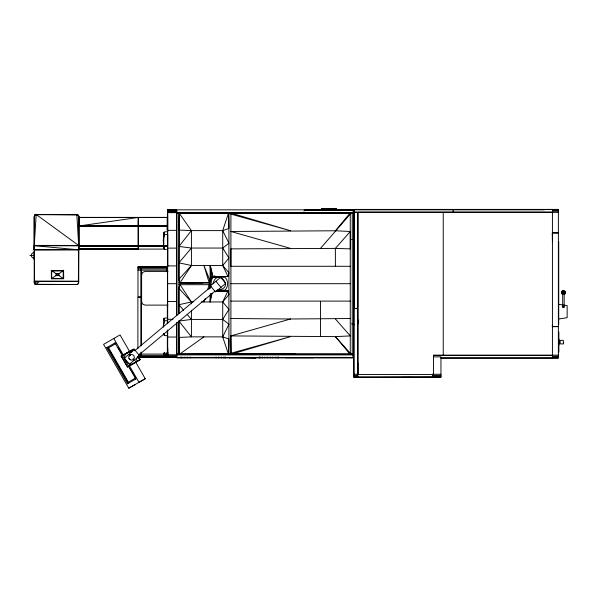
<?xml version="1.0" encoding="UTF-8"?>
<svg xmlns="http://www.w3.org/2000/svg" width="597" height="597" viewBox="0 0 597 597"><rect width="100%" height="100%" fill="white"/><g stroke="black" fill="none" stroke-linecap="round" stroke-linejoin="round"><path stroke-width="0.9" d="M51.603 278.493L56.014 275.62L58.984 275.62L63.349 278.538L51.603 278.493L51.566 270.71L63.431 270.71L63.446 278.493L51.603 278.575L51.648 270.657L63.349 270.657L51.603 270.732L51.551 278.493L63.349 278.59L63.446 270.15M167.429 247.225L167.429 234.188M167.436 232.33L167.339 217.375L78.864 217.39L78.826 226.002L167.436 225.95L167.339 230.017L167.339 217.375M167.533 330.201L167.533 357.551L167.682 355.566M167.682 352.103L167.787 348.521M179.048 354.133L178.906 321.089L191.421 319.417L222.711 319.417L228.964 324.216L222.711 336.865L228.472 354.297L228.927 353.991L179.048 354.14L178.906 353.782L179.398 354.297L228.927 353.976M178.906 313.813L178.906 288.142L179.898 284.441L191.421 301.955L191.421 303.791M214.771 276.12C211.032 276.098 210.711 280.799 209.248 282.941L179.898 282.941L178.906 279.239L179.212 213.226L191.421 230.606L191.421 265.493L179.898 282.941L202.831 282.926M191.421 310.224L191.421 336.865L178.906 337.454L179.398 354.297L203.935 336.865M230.852 335.917L335.38 336.618L350.312 353.29L350.043 354.282L231.114 354.282L230.852 335.917L290.582 318.992L350.312 318.522M290.582 248.404L230.852 231.479L335.38 230.77L350.312 231.479L350.312 248.874L335.38 248.404L230.852 248.874L230.852 266.284L350.312 266.284M353.879 212.368L353.879 308.53L353.857 212.368L357.215 212.442L357.827 213.36L357.827 307.537L356.834 308.53M167.339 229.964L167.436 217.472L78.811 217.472L78.908 226.047L167.429 226.002M176.511 210.032L167.682 210.032L167.682 218.912L167.556 209.995L167.682 323.716M167.429 229.964L167.436 225.95M167.533 214.427L167.556 209.995M78.617 245.427L34.402 245.427L34.402 216.383L35.29 214.838L36.186 214.599L77.722 214.838L78.617 216.383L78.617 249.643L34.201 249.845L34.201 216.383L35.193 214.666L76.826 214.398L78.543 215.39L78.811 216.383L78.543 283.545L76.826 284.538L35.193 284.276L34.201 282.553L34.253 216.383L36.186 214.502L77.774 214.756L78.714 216.383L78.811 245.725L34.253 245.643L34.23 249.845L78.811 249.845L78.811 245.576L78.782 249.845L34.253 245.643L36.186 214.398M210.107 280.926L211.599 278.008L213.01 276.568L210.196 265.493L210.107 280.911C208.778 287.903 208.846 276.53 215.114 276.053M322.186 209.346L322.186 208.801L322.193 209.323L321.567 209.346M321.88 209.092L321.567 208.846L322.537 208.801L322.529 209.323L322.186 208.801M322.29 208.801L321.567 208.846L335.432 208.801L335.32 209.346L335.671 208.801L335.671 209.346L336.29 209.346M34.201 249.845L34.402 246.121M164.018 320.126L164.018 318.604M228.472 354.297L228.942 339.909M176.511 322.828L176.511 357.551L167.69 357.536L167.585 355.819L167.75 357.394L176.511 357.402L167.69 357.536L172.145 357.551M167.533 357.305L167.608 355.118L167.682 357.305M210.517 293.575L210.196 301.955L212.114 293.231M163.578 236.83L163.578 244.315M163.772 236.845L163.772 244.3M163.265 326.82L163.974 318.559M163.399 326.82L163.578 323.074M163.593 326.82L163.772 323.096M164.018 233.882L163.824 232.412M163.869 320.059C164.011 316.947 163.444 321.641 164.018 319.111M211.099 293.873L210.196 301.955L210.151 294.672M164.19 232.569L164.115 233.136M164.145 319.186L164.362 318.716L164.362 319.634M164.13 237.218L164.421 234.979M164.13 323.47L164.421 321.223M163.369 236.86L163.921 233.136M164.19 353.924L164.227 352.737L164.227 353.193M163.862 234.099L163.265 240.576L163.974 248.568M163.876 232.651L163.697 233.733M163.817 319.388L163.757 319.761L163.824 319.096M563.471 343.678L563.255 340.32L560.158 340.402L560.158 343.872L563.255 343.954L563.471 342.909M163.899 232.472L163.757 233.517L164.018 232.36M137.026 357.857C132.818 374.662 114.624 352.976 131.907 351.752M213.002 283.702C217.218 266.896 235.405 288.575 218.121 289.806M163.899 248.636L163.966 247.233M163.966 333.984L163.966 334.529M164.227 353.543L164.19 355.096M178.906 213.696L179.398 213.189L178.943 213.495M164.287 352.864L164.19 353.267L164.19 352.782M561.949 291.239L562.934 290.732L564.919 292.455L565.15 293.254L563.434 293.955L561.717 293.254L561.949 292.455L563.926 290.732L564.426 291.336L563.926 291.94L562.934 291.94L562.575 290.799L564.919 291.239L565.419 292.552L564.919 293.858L563.434 294.463L561.949 293.858L561.449 292.552L562.575 290.799M179.898 284.441L178.906 288.336L191.421 301.955L193.212 301.955M78.759 281.366L34.201 281.172L34.596 281.568L78.617 281.515M77.819 284.276L78.714 282.553L78.714 246.121M210.196 265.493L211.599 278.008L210.689 279.389L210.196 265.493L212.696 276.769L227.987 276.463L228.964 272.792L222.711 265.493L222.711 230.606L228.472 213.189L228.927 213.495L176.973 213.166L176.973 315.276M350.058 354.237L335.38 336.618L350.312 335.917L335.38 318.992M164.332 333.529L164.205 333.999L164.518 333.671M179.316 286.672L179.936 284.478M164.227 354.476L164.227 353.693M353.931 260.299L354.006 260.546M353.931 300.94L354.006 301.187M204.734 299.328L203.935 301.955L205.308 298.515M207.652 289.694L209.248 284.441L210.107 286.463L210.114 288.291M164.287 355.416L164.227 354.969L164.287 355.461M164.093 334.051L164.242 334.813L164.115 334.253M561.717 293.254L561.717 291.851L562.441 291.336L564.919 291.239M562.441 291.336L565.15 291.851L563.434 293.067L561.717 291.851M562.575 293.411L562.575 294.306M564.172 293.776L564.172 307.097C563.777 308.477 561.68 306.754 563.434 306.567M209.077 289.052C211.696 288.299 208.084 280.836 210.062 286.478L209.681 284.702M164.444 246.874L164.078 247.964M212.696 276.769L227.987 276.463L222.711 265.493L191.421 265.493L178.906 262.837L191.421 248.046L222.711 248.046L228.964 243.225L222.711 230.606L191.421 230.606L178.906 230.054L179.398 213.189L179.048 213.338M228.964 353.805L228.823 354.133M209.248 282.941L210.107 280.911L203.935 265.493L209.248 282.941L209.637 282.68M172.093 357.476L167.69 357.536L167.69 330.596M228.964 339.014L222.711 336.865L222.711 301.955L227.979 290.888L216.114 290.888L227.987 290.926L217.069 290.911M255.688 357.849L229.412 357.506L229.412 357.901M164.869 353.111L164.914 355.125M322.537 208.801L322.529 209.323L322.32 208.86M35.193 284.276L34.253 282.553L39.156 281.568L36.186 284.538M222.711 319.417L228.964 309.403L222.711 301.955L201.256 301.955M335.671 209.346L335.454 208.86L336.29 208.846L335.559 208.801L335.671 209.346L335.671 208.801M191.421 230.606L178.906 246.442L191.421 248.046M335.38 230.77L350.043 213.114L350.312 214.107L320.447 248.404M222.711 265.493L228.964 258.008L222.711 248.046M167.235 355.484L167.436 353.417M167.682 355.484L167.832 353.67M222.711 301.955L228.964 294.59L227.979 290.888M350.312 231.479L335.38 248.404L335.38 266.046M178.906 279.239L191.421 265.493M164.018 233.136L163.832 233.845M354.454 324.522L353.961 325.38L353.961 372.767L354.454 373.625M163.966 248.285L163.645 247.233L163.854 247.949M164.242 232.576L164.362 233.382M78.811 245.576L36.186 214.502L34.469 215.39M135.131 350.364L211.077 286.635M138.959 354.916L214.898 291.194M564.075 294.037L562.792 294.037M564.389 293.776L565.15 293.254M51.648 270.657L56.014 273.635L58.984 273.635L63.349 270.71L63.446 278.493M78.826 226.002L138.191 217.472M35.245 284.187L34.469 283.545L36.186 284.441L76.826 284.538M106.803 347.67L107.632 347.193L128.392 383.281L127.564 383.759L106.803 347.67L115.109 342.879M115.908 343.566L108.572 347.79L128.34 382.162L135.683 377.938M138.676 360.491L127.549 367.177L121.124 356.006L122.751 355.066L121.303 356.193L127.482 366.931L140.153 359.64L138.176 356.267M121.124 356.006L132.452 349.775M121.303 356.193L133.974 348.902L134.982 350.715M122.497 355.79L133.877 349.238M128.43 366.095L140.153 359.64L138.168 356.693M127.564 383.759L135.87 378.976M129.653 351.64L120.027 334.902L103.572 344.379L128.788 388.199L145.243 378.729L135.616 361.998M128.788 388.199L135.012 384.617M145.243 378.729L139.011 382.311L129.288 365.603M36.186 214.502L34.507 215.42L35.245 214.756M564.919 293.858L563.911 294.366L564.426 293.761L563.434 291.149L562.575 294.112L563.434 294.455L563.434 290.635M222.711 230.606L228.964 228.45M230.852 353.29L290.582 336.618L231.114 354.282L295.366 353.722M78.416 281.366L78.617 249.845M78.588 281.463L78.416 249.845M163.869 233.845L164.018 232.867M191.421 301.955L178.906 304.716L183.675 310.313M227.987 276.463L212.995 276.538M163.966 247.479L163.847 248.165M558.725 319.007L567.15 317.671L567.15 305.634L558.725 304.298M335.962 208.801L335.574 208.846L335.962 208.816M229.315 357.707L255.785 357.872M324.328 209.248L328.925 209.092L321.567 209.383L336.29 209.383M322.44 208.846L322.537 209.346L322.425 208.801L335.357 208.831L321.567 208.831L336.29 208.801L336.29 209.838M350.312 301.112L230.852 301.112M316.529 213.427L350.058 213.159L290.582 213.114M173.861 209.845L176.511 209.838L176.511 315.723M115.945 245.665L78.864 245.725L167.339 245.68M552.277 209.54L354.006 209.54L354.006 323.843L351.633 323.843M552.426 209.622L558.374 209.622M176.555 209.838L167.533 209.838L167.533 323.686M353.417 239.584L353.417 209.838L176.951 209.838L176.951 212.816L353.417 212.816M354.006 209.838L544.352 209.838M353.417 209.898L304.246 210.047M304.246 210.002L353.417 210.002M167.533 210.204L176.511 210.174M552.426 210.263L558.374 210.263M167.682 210.637L176.511 210.637M167.682 210.748L176.511 210.748M552.426 211.234L558.374 211.234M167.682 211.569L176.511 211.569M167.682 211.629L176.511 211.629M353.857 212.062L552.426 212.077M552.426 212.316L357.976 212.316L357.976 374.55M552.426 212.368L558.374 212.368M167.533 212.599L176.511 212.599L167.682 212.614M176.951 212.517L353.417 212.517M350.058 213.159L228.92 213.166L228.92 354.29L230.905 354.29L230.905 213.122M176.951 213.308L240.203 213.308M240.598 213.308L303.843 213.308M78.811 216.383L76.826 214.398M78.811 226.3L167.436 226.3M167.682 230.345L176.511 230.352M164.533 231.778L166.675 231.778M552.426 232.837L558.374 232.837L558.374 209.398L353.857 209.42L353.812 377.528L435.101 377.229M164.951 234.494L166.675 234.494M351.581 239.584L354.006 239.584M552.426 241.71L552.277 232.987L558.374 232.987L558.374 326.522L552.277 326.522L552.426 324.589M78.811 245.927L167.436 245.927M78.617 246.121L167.436 246.121L167.436 233.897M163.817 248.009L163.645 247.233M167.682 248.113L176.511 248.121M138.191 226.3L138.191 249.098L78.864 249.083L138.28 249.046L138.295 226.3M78.864 249.083L164.608 249.098M164.533 249.367L166.675 249.367M29.85 255.397L34.096 255.397M354.006 260.352L354.006 308.53L353.946 260.449M167.682 265.904L176.511 265.904M137.982 266.956L141.064 266.956M141.228 266.956L167.041 266.956M137.982 267.71L141.064 267.71M141.228 267.71L167.041 267.71M137.982 268.837L141.064 268.837M141.228 268.837L167.041 268.837M137.982 270.165L141.064 270.165M141.228 270.165L167.041 270.165M168.026 271.404L145.078 271.404L142.631 272.419L141.608 274.874L141.608 301.642L142.631 304.097L145.078 305.112L168.026 305.112M178.951 282.709L210.107 282.709L210.107 284.694L178.951 284.694M167.533 283.694L176.511 283.694M230.852 283.694L350.312 283.694M216.965 290.149L225.017 290.149C228.442 287.045 228.442 280.359 225.017 277.262L213.107 277.344L211.599 279.747L210.868 285.053M141.608 296.881L141.228 296.881L141.228 266.695L167.041 266.695L167.041 272.008M141.608 297.276L141.228 297.276L141.228 345.7M167.682 301.492L176.511 301.492M353.812 308.53L357.775 308.53L357.775 377.229M164.533 318.029L166.675 318.029M167.682 319.276L172.981 319.276M164.951 320.746L166.675 320.746M552.426 326.671L558.374 326.671L558.374 358.096L440.952 358.096M558.374 332.223L558.874 332.223L558.874 352.051L558.374 352.051M164.533 335.611L166.675 335.611M222.711 336.865L191.421 336.865L178.906 321.089M167.682 337.051L176.511 337.036M167.235 353.111L166.444 353.111L166.444 355.066L167.235 355.058M351.581 353.439L353.417 353.439L353.417 357.946L317.723 357.946M166.444 353.596L167.235 353.596M139.482 354.081L141.064 354.081M141.228 354.081L164.541 354.081M176.951 354.081L229.002 354.081M229.397 354.081L281.441 354.081M281.836 354.081L353.155 354.081L353.155 357.551M176.973 322.701L176.973 354.29L178.951 354.237L178.951 320.843M228.92 354.237L352.245 354.237L352.245 213.122L350.26 213.122L350.26 354.29L352.245 354.29M176.973 354.29L178.951 354.29M166.444 354.566L167.235 354.566M353.417 354.581L176.951 354.581L176.951 357.536M167.533 354.79L176.511 354.79M176.951 354.879L353.417 354.879M558.374 355.125L433.467 355.125L433.467 377.229M138.691 355.409L141.064 355.409M141.228 355.409L167.339 355.409L167.339 357.551L141.228 357.551L141.228 352.223M433.467 355.439L552.426 355.439M167.682 355.827L176.511 355.76M552.426 356.26L558.374 356.26M137.892 356.536L141.064 356.536M141.228 356.536L167.339 356.536M167.682 356.648L176.511 356.648M167.682 356.752L176.511 356.752M433.467 356.857L440.952 356.857L440.952 377.229L353.812 377.005M167.533 357.185L176.511 357.222M552.426 357.23L558.374 357.23M137.892 357.29L141.064 357.29M141.228 357.29L167.339 357.29M167.533 357.327L176.555 357.327M184.04 357.402L221.912 357.402M236.487 357.402L274.351 357.402M281.836 357.469L346.066 357.402M137.892 357.551L141.064 357.551L141.064 352.223M167.533 357.551L176.555 357.551M176.757 357.551L281.441 357.551M281.836 357.551L353.267 357.551L353.267 354.081M285.306 357.752L313.858 357.752M552.426 357.872L558.374 357.872M176.951 357.901L229.002 357.901M229.315 357.901L255.785 357.901M256.165 357.901L281.441 357.901M281.836 357.901L317.328 357.901M440.952 357.946L552.277 357.946M353.812 374.259L357.775 374.259M433.467 374.259L440.952 374.259M357.775 374.55L433.467 374.55M353.812 375.394L357.775 375.394M433.467 375.394L440.952 375.394M353.812 376.356L357.775 376.356M433.467 376.356L440.952 376.356M433.467 377.005L440.952 377.005M432.721 377.035L358.17 377.229M401.99 377.379L411.908 377.379M328.925 208.816L336.29 208.831L322.425 208.801M34.298 245.576L78.714 245.658L78.714 216.383L78.759 245.576M231.106 354.237L290.582 354.282M186.309 282.926L194.57 282.948M213.383 276.493L220.681 276.501M230.852 318.522L290.582 318.992M209.689 284.859L209.248 284.478L209.637 284.709M163.966 247.733L163.824 248.785M34.425 281.463L34.551 249.845L34.551 281.254M561.949 293.858L562.575 294.112M304.388 212.375L304.739 212.517L304.276 212.204M563.807 306.642L564.172 307.097M164.018 233.666L163.817 233.136M36.186 284.441L34.253 282.553L34.507 283.523M187.249 314.515L191.421 319.417M215.89 281.306L220.987 287.381M129.042 354.178L130.176 355.528M133.004 358.901L134.138 360.252M163.824 335.036L163.772 333.939M137.952 356.819L139.72 359.887M113.803 338.484L123.43 355.215M118.206 347.566L121.422 353.155M130.161 368.349L131.079 369.946M132.004 371.543L133.385 373.938M134.303 375.543L135.22 377.14M122.303 355.327L128.736 366.491M115.027 342.932L122.407 355.76M128.407 366.185L135.788 379.02M164.175 319.552L164.548 320.776M163.876 334.745L163.794 334.036M209.248 284.441L210.107 286.47M164.175 233.3L164.518 234.225M228.472 292.731L228.8 293.963M179.07 279.866L179.398 281.097M164.115 248.009L164.168 248.389M76.826 214.502L78.714 245.658M34.253 246.121L34.328 247.882M228.472 213.189L228.942 227.547M167.682 354.79L167.69 357.536M562.687 293.776L562.687 307.097M558.971 339.163L558.971 345.021M558.725 241.763L558.725 324.537M552.426 209.398L552.426 358.096M453.145 209.398L453.145 212.36M443.228 212.316L443.228 355.125M433.318 374.177L433.318 376.931M433.116 374.259L433.116 377.214M432.721 374.058L432.721 377.229M358.073 319.88L358.073 323.843M357.827 362.857L357.827 373.961M354.155 212.368L354.051 308.53M353.215 209.987L353.215 212.816M321.567 208.801L321.567 209.838M320.447 301.343L320.447 336.618M303.843 211.823L303.843 213.674M278.418 357.006L278.418 357.901M278.03 357.006L278.03 357.901M276.889 357.006L276.889 357.901M275.098 357.006L275.098 357.901M272.799 357.006L272.799 357.901M270.172 357.006L270.172 357.901M267.434 357.006L267.434 357.901M264.807 357.006L264.807 357.901M262.508 357.006L262.508 357.901M260.71 357.006L260.71 357.901M259.576 357.006L259.576 357.901M259.188 357.006L259.188 357.901M255.688 357.506L255.688 357.901M225.554 357.006L225.554 357.901M224.778 357.006L224.778 357.901M223.3 357.006L223.3 357.901M221.233 357.006L221.233 357.901M218.741 357.006L218.741 357.901M216.032 357.006L216.032 357.901M190.159 357.006L190.159 357.901M187.451 357.006L187.451 357.901M184.958 357.006L184.958 357.901M182.891 357.006L182.891 357.901M181.413 357.006L181.413 357.901M180.637 357.006L180.637 357.901M178.951 213.122L178.951 313.418M167.981 352.103L167.981 356.066M167.832 219.256L167.832 232.24M167.832 234.091L167.832 247.076M167.832 248.927L167.832 266.546M167.436 217.472L167.436 232.054M167.339 304.731L167.339 318.694M167.339 319.895L167.339 323.589M167.339 330.059L167.339 333.753M167.339 335.454L167.339 353.155M167.235 352.103L167.235 356.066M165.041 353.961L165.041 354.364M164.809 352.752L164.809 355.416M164.362 247.762L164.362 248.479M164.362 334.007L164.362 334.924M164.19 354.916L164.19 355.379M163.974 232.308L163.974 232.718M141.064 345.7L141.064 297.276L137.892 297.276L137.892 348.499M78.513 249.845L78.416 281.269L34.596 281.366L34.402 249.845M63.349 270.657L63.349 278.59M58.984 273.635L58.984 275.62M58.26 275.426L58.26 273.844L56.67 273.844L56.67 275.426M56.014 273.635L56.014 275.62M34.096 251.143L34.096 259.643M34.096 258.173A2.784 2.784 0 0 1 31.32 255.397A2.784 2.784 0 0 1 34.096 252.613M130.265 359.454A2.478 2.478 0 0 1 129.355 358.551M129.355 356.066A2.478 2.478 0 0 1 130.265 355.163M138.295 217.472L138.191 226.047L138.295 217.472M353.417 212.025L352.917 212.517L353.417 212.025M51.327 270.508L51.402 278.814L63.67 278.739L63.595 270.441L51.327 270.508M231.114 213.114L230.852 214.107L290.582 230.77L231.114 213.114M134.497 349.603L124.295 358.163L129.392 364.237L139.594 355.678L134.497 349.603M220.636 277.321L210.435 285.881L215.532 291.955L225.733 283.396L220.636 277.321M322.447 208.95L328.925 209.069L322.447 208.95M220.681 290.881L216.114 290.911L227.987 290.926L220.681 290.881M141.064 266.695L137.982 266.695L137.982 296.881L141.064 296.881L141.064 266.695M58.357 273.747L56.573 273.747L56.573 275.53L58.357 275.53L58.357 273.747M228.823 213.353L228.964 213.696L228.823 213.338M129.056 358.722A2.828 2.828 0 0 0 133.952 358.722A2.828 2.828 0 0 0 131.504 354.484A2.828 2.828 0 0 0 129.056 358.722"/></g></svg>
